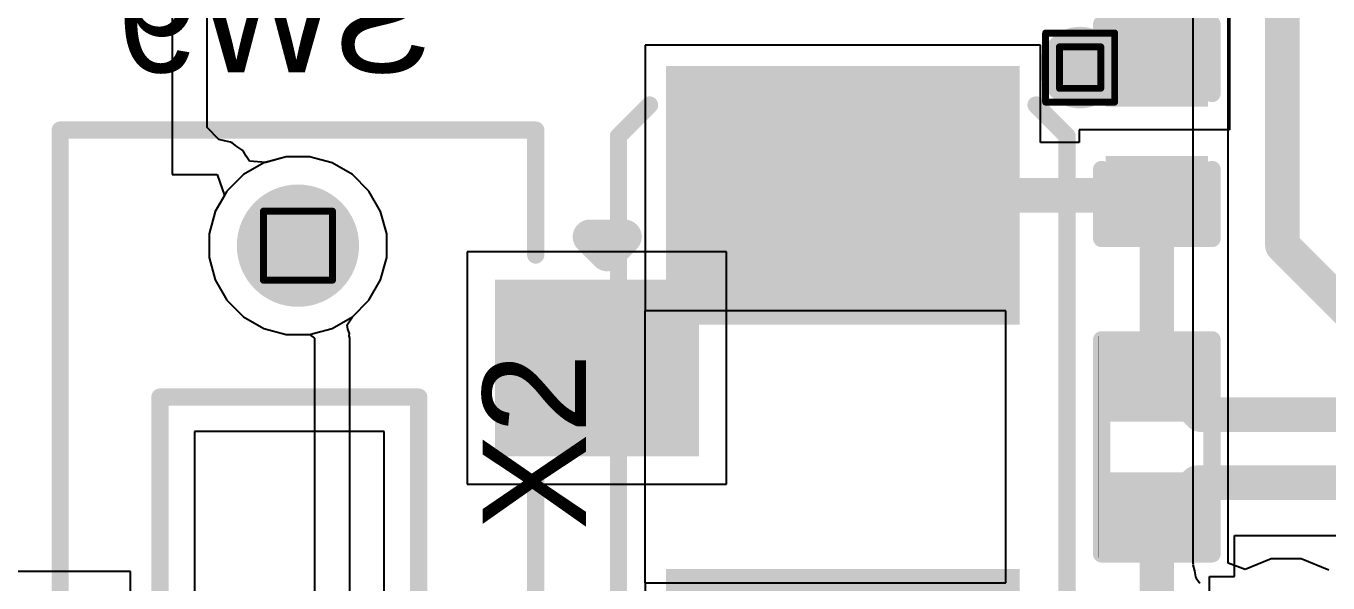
# Model space of a CAD drawing. Header units: inches. Extents: x 0 to 355, y -10 to 78.
# Drawn here: x 22.57 to 32.16, y 18.77 to 22.86 of the extents above; entities that cross this region are included whole.
import ezdxf

# ---------------------------------------------------------------- set-up
doc = ezdxf.new("R2010")
doc.units = ezdxf.units.IN
for name, color, linetype in [('Bottom Layer', 5, 'Continuous'), ('Bottom Overlay', 54, 'Continuous'), ('Bottom Paste', 16, 'Continuous'), ('Bottom Solder', 6, 'Continuous'), ('Drill Drawing', 1, 'Continuous'), ('Pad Holes', 156, 'Continuous'), ('Top Layer', 1, 'Continuous'), ('Top Overlay', 2, 'Continuous'), ('Top Paste', 8, 'Continuous'), ('Top Solder', 216, 'Continuous'), ('Via Holes', 16, 'Continuous')]:
    doc.layers.add(name, color=color, linetype=linetype)
doc.styles.add('Arial', font='', dxfattribs={"height": 0.2})
doc.styles.get('Arial').set_extended_font_data('Arial')

# ---------------------------------------------------------------- blocks, each defined once
blk = doc.blocks.new('SMD5032_2P_15')
at = {"layer": 'Top Layer'}
for points in [[(-2.7, 1.2), (-1, 1.2), (-1, -1.2), (-2.7, -1.2)], [(1, 1.2), (2.7, 1.2), (2.7, -1.2), (1, -1.2)]]:
    blk.add_hatch(color=1, dxfattribs=at).paths.add_polyline_path(points)
at = {"layer": 'Top Paste'}
for points in [[(-2.7, 1.2), (-1, 1.2), (-1, -1.2), (-2.7, -1.2)], [(1, 1.2), (2.7, 1.2), (2.7, -1.2), (1, -1.2)]]:
    blk.add_hatch(color=8, dxfattribs=at).paths.add_polyline_path(points)
at = {"layer": 'Top Solder'}
for points in [[(-2.8016, 1.3016), (-0.8984, 1.3016), (-0.8984, -1.3016), (-2.8016, -1.3016)], [(0.8984, 1.3016), (2.8016, 1.3016), (2.8016, -1.3016), (0.8984, -1.3016)]]:
    blk.add_hatch(color=216, dxfattribs=at).paths.add_polyline_path(points)
at = {"layer": 'Top Overlay'}
for points in [[(-2.286, 1.651, 0.127, 0.127, 0), (-2.5146, 1.4224, 0.127, 0.127, 0)], [(-2.286, 1.651, 0.127, 0.127, 0), (2.286, 1.651, 0.127, 0.127, 0)], [(2.286, 1.651, 0.127, 0.127, 0), (2.5146, 1.4224, 0.127, 0.127, 0)], [(-2.5146, -1.4224, 0.127, 0.127, 0), (-2.286, -1.651, 0.127, 0.127, 0)], [(2.5146, -1.4224, 0.127, 0.127, 0), (2.286, -1.651, 0.127, 0.127, 0)], [(-2.286, -1.651, 0.127, 0.127, 0), (2.286, -1.651, 0.127, 0.127, 0)]]:
    blk.add_lwpolyline(points, format="xyseb", dxfattribs=at)
for points in [[(-2.3178, 1.651, 0.0635, 0.0635, 1), (-2.2542, 1.651, 0.0635, 0.0635, 1)], [(-2.3178, 1.651, 0.0635, 0.0635, 1), (-2.2542, 1.651, 0.0635, 0.0635, 1)], [(2.2543, 1.651, 0.0635, 0.0635, 1), (2.3178, 1.651, 0.0635, 0.0635, 1)], [(2.2542, 1.651, 0.0635, 0.0635, 1), (2.3178, 1.651, 0.0635, 0.0635, 1)], [(-2.5463, 1.4224, 0.0635, 0.0635, 1), (-2.4829, 1.4224, 0.0635, 0.0635, 1)], [(2.4829, 1.4224, 0.0635, 0.0635, 1), (2.5464, 1.4224, 0.0635, 0.0635, 1)], [(-2.5463, -1.4224, 0.0635, 0.0635, 1), (-2.4829, -1.4224, 0.0635, 0.0635, 1)], [(2.4829, -1.4224, 0.0635, 0.0635, 1), (2.5464, -1.4224, 0.0635, 0.0635, 1)], [(-2.3178, -1.651, 0.0635, 0.0635, 1), (-2.2542, -1.651, 0.0635, 0.0635, 1)], [(-2.3178, -1.651, 0.0635, 0.0635, 1), (-2.2542, -1.651, 0.0635, 0.0635, 1)], [(2.2543, -1.651, 0.0635, 0.0635, 1), (2.3178, -1.651, 0.0635, 0.0635, 1)], [(2.2542, -1.651, 0.0635, 0.0635, 1), (2.3178, -1.651, 0.0635, 0.0635, 1)]]:
    blk.add_lwpolyline(points, format="xyseb", close=True, dxfattribs=at)
blk = doc.blocks.new('CL_SB_12B_02T_B_31')
at = {"layer": 'Bottom Layer'}
for points in [[(-3.1, 1.5), (-3.1, 2.9), (-1.9, 2.9), (-1.9, 1.5)], [(3.1, 2.9001), (3.1, 1.5001), (1.9, 1.5001), (1.9, 2.9001)], [(0.6, -1.5001), (0.6, -2.9001), (-0.6, -2.9001), (-0.6, -1.5001)]]:
    blk.add_hatch(color=5, dxfattribs=at).paths.add_polyline_path(points)
at = {"layer": 'Bottom Paste'}
for points in [[(-3.1, 1.5), (-3.1, 2.9), (-1.9, 2.9), (-1.9, 1.5)], [(3.1, 2.9001), (3.1, 1.5001), (1.9, 1.5001), (1.9, 2.9001)], [(0.6, -1.5001), (0.6, -2.9001), (-0.6, -2.9001), (-0.6, -1.5001)]]:
    blk.add_hatch(color=16, dxfattribs=at).paths.add_polyline_path(points)
at = {"layer": 'Bottom Solder'}
for points in [[(-3.1508, 1.4492), (-3.1508, 2.9508), (-1.8492, 2.9508), (-1.8492, 1.4492)], [(3.1508, 2.9509), (3.1508, 1.4493), (1.8492, 1.4493), (1.8492, 2.9509)], [(0.6508, -1.4493), (0.6508, -2.9509), (-0.6508, -2.9509), (-0.6508, -1.4493)]]:
    blk.add_hatch(color=6, dxfattribs=at).paths.add_polyline_path(points)
h = blk.add_hatch(color=6, dxfattribs=at)
edge = h.paths.add_edge_path()
edge.add_arc((-3.4, 0), 0.1016, 0, 360)
h = blk.add_hatch(color=6, dxfattribs=at)
edge = h.paths.add_edge_path()
edge.add_arc((3.4, 0), 0.1016, 0, 360)
at = {"layer": 'Pad Holes'}
h = blk.add_hatch(color=7, dxfattribs=at)
edge = h.paths.add_edge_path()
edge.add_arc((-3.4, 0), 0.45, 0, 360)
h = blk.add_hatch(color=7, dxfattribs=at)
edge = h.paths.add_edge_path()
edge.add_arc((3.4, 0), 0.45, 0, 360)
at = {"layer": 'Top Solder'}
h = blk.add_hatch(color=216, dxfattribs=at)
edge = h.paths.add_edge_path()
edge.add_arc((-3.4, 0), 0.1016, 0, 360)
h = blk.add_hatch(color=216, dxfattribs=at)
edge = h.paths.add_edge_path()
edge.add_arc((3.4, 0), 0.1016, 0, 360)
at = {"layer": 'Bottom Overlay'}
for p, q in [((-2.032, 0.635), (-2.032, -0.762)), ((-0.381, 0.635), (-2.032, 0.635)), ((-0.381, -0.762), (-0.381, 0.635)), ((-2.032, -0.762), (-0.381, -0.762))]:
    blk.add_line(p, q, dxfattribs=at)
for points in [[(-3.3382, 2.2762, 0.254, 0.254, 0), (-3.4652, 2.4032, 0.254, 0.254, 0)], [(-3.4652, 2.1492, 0.254, 0.254, 0), (-3.4652, 2.4032, 0.254, 0.254, 0)], [(-3.4652, 2.1492, 0.254, 0.254, 0), (-3.3382, 2.2762, 0.254, 0.254, 0)], [(-4.25, -1.75, 0.127, 0.127, 0), (-4.25, 1.7501, 0.127, 0.127, 0)], [(-3.331, 1.7501, 0.127, 0.127, 0), (-4.25, 1.7501, 0.127, 0.127, 0)], [(1.6688, 1.7501, 0.127, 0.127, 0), (-1.6687, 1.7501, 0.127, 0.127, 0)], [(4.25, 1.7501, 0.127, 0.127, 0), (3.331, 1.7501, 0.127, 0.127, 0)], [(4.25, -1.75, 0.127, 0.127, 0), (4.25, 1.7501, 0.127, 0.127, 0)], [(-2.286, -1.016, 0.127, 0.127, 0), (-2.286, 0.889, 0.127, 0.127, 0)], [(2.159, 0.889, 0.127, 0.127, 0), (-2.286, 0.889, 0.127, 0.127, 0)], [(2.159, -1.016, 0.127, 0.127, 0), (2.159, 0.889, 0.127, 0.127, 0)], [(2.159, -1.016, 0.127, 0.127, 0), (-2.286, -1.016, 0.127, 0.127, 0)], [(-0.8311, -1.75, 0.127, 0.127, 0), (-4.25, -1.75, 0.127, 0.127, 0)], [(4.25, -1.75, 0.127, 0.127, 0), (0.8312, -1.75, 0.127, 0.127, 0)]]:
    blk.add_lwpolyline(points, format="xyseb", dxfattribs=at)
for points in [[(-3.5287, 2.4032, 0.127, 0.127, 1), (-3.4017, 2.4032, 0.127, 0.127, 1)], [(-3.5287, 2.4032, 0.127, 0.127, 1), (-3.4017, 2.4032, 0.127, 0.127, 1)], [(-3.4017, 2.2762, 0.127, 0.127, 1), (-3.2747, 2.2762, 0.127, 0.127, 1)], [(-3.4017, 2.2762, 0.127, 0.127, 1), (-3.2747, 2.2762, 0.127, 0.127, 1)], [(-3.5287, 2.1492, 0.127, 0.127, 1), (-3.4017, 2.1492, 0.127, 0.127, 1)], [(-3.5287, 2.1492, 0.127, 0.127, 1), (-3.4017, 2.1492, 0.127, 0.127, 1)], [(-4.2818, 1.7501, 0.0635, 0.0635, 1), (-4.2183, 1.7501, 0.0635, 0.0635, 1)], [(-4.2818, 1.7501, 0.0635, 0.0635, 1), (-4.2183, 1.7501, 0.0635, 0.0635, 1)], [(-3.3628, 1.7501, 0.0635, 0.0635, 1), (-3.2993, 1.7501, 0.0635, 0.0635, 1)], [(-1.7005, 1.7501, 0.0635, 0.0635, 1), (-1.637, 1.7501, 0.0635, 0.0635, 1)], [(1.637, 1.7501, 0.0635, 0.0635, 1), (1.7005, 1.7501, 0.0635, 0.0635, 1)], [(3.2993, 1.7501, 0.0635, 0.0635, 1), (3.3628, 1.7501, 0.0635, 0.0635, 1)], [(4.2182, 1.7501, 0.0635, 0.0635, 1), (4.2817, 1.7501, 0.0635, 0.0635, 1)], [(4.2182, 1.7501, 0.0635, 0.0635, 1), (4.2817, 1.7501, 0.0635, 0.0635, 1)], [(-2.3178, 0.889, 0.0635, 0.0635, 1), (-2.2542, 0.889, 0.0635, 0.0635, 1)], [(-2.3178, 0.889, 0.0635, 0.0635, 1), (-2.2542, 0.889, 0.0635, 0.0635, 1)], [(2.1273, 0.889, 0.0635, 0.0635, 1), (2.1907, 0.889, 0.0635, 0.0635, 1)], [(2.1273, 0.889, 0.0635, 0.0635, 1), (2.1907, 0.889, 0.0635, 0.0635, 1)], [(-2.3178, -1.016, 0.0635, 0.0635, 1), (-2.2542, -1.016, 0.0635, 0.0635, 1)], [(-2.3178, -1.016, 0.0635, 0.0635, 1), (-2.2542, -1.016, 0.0635, 0.0635, 1)], [(2.1273, -1.016, 0.0635, 0.0635, 1), (2.1907, -1.016, 0.0635, 0.0635, 1)], [(2.1273, -1.016, 0.0635, 0.0635, 1), (2.1907, -1.016, 0.0635, 0.0635, 1)], [(-4.2818, -1.75, 0.0635, 0.0635, 1), (-4.2183, -1.75, 0.0635, 0.0635, 1)], [(-4.2818, -1.75, 0.0635, 0.0635, 1), (-4.2183, -1.75, 0.0635, 0.0635, 1)], [(-0.8629, -1.75, 0.0635, 0.0635, 1), (-0.7994, -1.75, 0.0635, 0.0635, 1)], [(0.7994, -1.75, 0.0635, 0.0635, 1), (0.8629, -1.75, 0.0635, 0.0635, 1)], [(4.2182, -1.75, 0.0635, 0.0635, 1), (4.2817, -1.75, 0.0635, 0.0635, 1)], [(4.2182, -1.75, 0.0635, 0.0635, 1), (4.2817, -1.75, 0.0635, 0.0635, 1)]]:
    blk.add_lwpolyline(points, format="xyseb", close=True, dxfattribs=at)
blk = doc.blocks.new('R___0402_46')
at = {"layer": 'Top Layer'}
for points in [[(-0.6985, -0.3175), (-0.6985, 0.3175), (-0.2413, 0.3175), (-0.2413, -0.3175)], [(0.2413, -0.3175), (0.2413, 0.3175), (0.6985, 0.3175), (0.6985, -0.3175)]]:
    blk.add_hatch(color=1, dxfattribs=at).paths.add_polyline_path(points)
at = {"layer": 'Top Paste'}
for points in [[(-0.6985, -0.3175), (-0.6985, 0.3175), (-0.2413, 0.3175), (-0.2413, -0.3175)], [(0.2413, -0.3175), (0.2413, 0.3175), (0.6985, 0.3175), (0.6985, -0.3175)]]:
    blk.add_hatch(color=8, dxfattribs=at).paths.add_polyline_path(points)
at = {"layer": 'Top Solder'}
for points in [[(-0.7535, -0.3725), (-0.7535, 0.3725), (-0.1863, 0.3725), (-0.1863, -0.3725)], [(0.1863, -0.3725), (0.1863, 0.3725), (0.7535, 0.3725), (0.7535, -0.3725)]]:
    blk.add_hatch(color=216, dxfattribs=at).paths.add_polyline_path(points)
at = {"layer": 'Top Overlay'}
for points in [[(-0.7874, -0.4064, 0.127, 0.127, 0), (-0.7874, 0.4064, 0.127, 0.127, 0)], [(0.7874, 0.4064, 0.127, 0.127, 0), (-0.7874, 0.4064, 0.127, 0.127, 0)], [(0.7874, -0.4064, 0.127, 0.127, 0), (0.7874, 0.4064, 0.127, 0.127, 0)], [(0.7874, -0.4064, 0.127, 0.127, 0), (-0.7874, -0.4064, 0.127, 0.127, 0)], [(0.8128, -0.4318, 0.00323, 0.00323, 0), (-0.8128, -0.4318, 0.00323, 0.00323, 0)]]:
    blk.add_lwpolyline(points, format="xyseb", dxfattribs=at)
for points in [[(-0.8191, 0.4064, 0.0635, 0.0635, 1), (-0.7556, 0.4064, 0.0635, 0.0635, 1)], [(-0.8191, 0.4064, 0.0635, 0.0635, 1), (-0.7556, 0.4064, 0.0635, 0.0635, 1)], [(0.7556, 0.4064, 0.0635, 0.0635, 1), (0.8191, 0.4064, 0.0635, 0.0635, 1)], [(0.7556, 0.4064, 0.0635, 0.0635, 1), (0.8191, 0.4064, 0.0635, 0.0635, 1)], [(-0.8191, -0.4064, 0.0635, 0.0635, 1), (-0.7556, -0.4064, 0.0635, 0.0635, 1)], [(-0.8191, -0.4064, 0.0635, 0.0635, 1), (-0.7556, -0.4064, 0.0635, 0.0635, 1)], [(0.7556, -0.4064, 0.0635, 0.0635, 1), (0.8191, -0.4064, 0.0635, 0.0635, 1)], [(0.7556, -0.4064, 0.0635, 0.0635, 1), (0.8191, -0.4064, 0.0635, 0.0635, 1)], [(-0.8136, -0.4318, 0.00161, 0.00161, 1), (-0.812, -0.4318, 0.00161, 0.00161, 1)], [(0.812, -0.4318, 0.00161, 0.00161, 1), (0.8136, -0.4318, 0.00161, 0.00161, 1)]]:
    blk.add_lwpolyline(points, format="xyseb", close=True, dxfattribs=at)
blk = doc.blocks.new('C___0402_82')
at = {"layer": 'Top Layer'}
for points in [[(-0.6985, -0.3175), (-0.6985, 0.3175), (-0.2413, 0.3175), (-0.2413, -0.3175)], [(0.2413, -0.3175), (0.2413, 0.3175), (0.6985, 0.3175), (0.6985, -0.3175)]]:
    blk.add_hatch(color=1, dxfattribs=at).paths.add_polyline_path(points)
at = {"layer": 'Top Paste'}
for points in [[(-0.6985, -0.3175), (-0.6985, 0.3175), (-0.2413, 0.3175), (-0.2413, -0.3175)], [(0.2413, -0.3175), (0.2413, 0.3175), (0.6985, 0.3175), (0.6985, -0.3175)]]:
    blk.add_hatch(color=8, dxfattribs=at).paths.add_polyline_path(points)
at = {"layer": 'Top Solder'}
for points in [[(-0.7585, -0.3775), (-0.7585, 0.3775), (-0.1813, 0.3775), (-0.1813, -0.3775)], [(0.1813, -0.3775), (0.1813, 0.3775), (0.7585, 0.3775), (0.7585, -0.3775)]]:
    blk.add_hatch(color=216, dxfattribs=at).paths.add_polyline_path(points)
at = {"layer": 'Top Overlay'}
for points in [[(-0.2794, 0.4064, 0.127, 0.127, 0), (-0.7874, 0.4064, 0.127, 0.127, 0)], [(-0.7874, -0.4064, 0.127, 0.127, 0), (-0.7874, 0.4064, 0.127, 0.127, 0)], [(0.7874, 0.4064, 0.127, 0.127, 0), (0.2794, 0.4064, 0.127, 0.127, 0)], [(0.7874, -0.4064, 0.127, 0.127, 0), (0.7874, 0.4064, 0.127, 0.127, 0)], [(-0.2794, -0.4064, 0.127, 0.127, 0), (-0.7874, -0.4064, 0.127, 0.127, 0)], [(0.7874, -0.4064, 0.127, 0.127, 0), (0.2794, -0.4064, 0.127, 0.127, 0)]]:
    blk.add_lwpolyline(points, format="xyseb", dxfattribs=at)
for points in [[(-0.8191, 0.4064, 0.0635, 0.0635, 1), (-0.7556, 0.4064, 0.0635, 0.0635, 1)], [(-0.8191, 0.4064, 0.0635, 0.0635, 1), (-0.7556, 0.4064, 0.0635, 0.0635, 1)], [(-0.3111, 0.4064, 0.0635, 0.0635, 1), (-0.2477, 0.4064, 0.0635, 0.0635, 1)], [(0.2477, 0.4064, 0.0635, 0.0635, 1), (0.3111, 0.4064, 0.0635, 0.0635, 1)], [(0.7556, 0.4064, 0.0635, 0.0635, 1), (0.8191, 0.4064, 0.0635, 0.0635, 1)], [(0.7556, 0.4064, 0.0635, 0.0635, 1), (0.8191, 0.4064, 0.0635, 0.0635, 1)], [(-0.8191, -0.4064, 0.0635, 0.0635, 1), (-0.7556, -0.4064, 0.0635, 0.0635, 1)], [(-0.8191, -0.4064, 0.0635, 0.0635, 1), (-0.7556, -0.4064, 0.0635, 0.0635, 1)], [(-0.3111, -0.4064, 0.0635, 0.0635, 1), (-0.2477, -0.4064, 0.0635, 0.0635, 1)], [(0.2477, -0.4064, 0.0635, 0.0635, 1), (0.3111, -0.4064, 0.0635, 0.0635, 1)], [(0.7556, -0.4064, 0.0635, 0.0635, 1), (0.8191, -0.4064, 0.0635, 0.0635, 1)], [(0.7556, -0.4064, 0.0635, 0.0635, 1), (0.8191, -0.4064, 0.0635, 0.0635, 1)]]:
    blk.add_lwpolyline(points, format="xyseb", close=True, dxfattribs=at)

msp = doc.modelspace()

# ---------------------------------------------------------------- hatches: boundary and pattern name
at = {"layer": 'Bottom Layer'}
h = msp.add_hatch(color=5, dxfattribs=at)
edge = h.paths.add_edge_path()
edge.add_arc((30.3309, 22.5571), 0.3, 0, 360)
at = {"layer": 'Top Layer'}
h = msp.add_hatch(color=1, dxfattribs=at)
edge = h.paths.add_edge_path()
edge.add_arc((30.3309, 22.5571), 0.3, 0, 360)
at = {"layer": 'Via Holes'}
h = msp.add_hatch(color=7, dxfattribs=at)
edge = h.paths.add_edge_path()
edge.add_arc((30.3309, 22.5571), 0.15, 0, 360)

# ---------------------------------------------------------------- linework, layer by layer
at = {"layer": 'Bottom Layer'}
for p, q in [((23.6474, 24.2199), (23.6474, 21.7698)), ((23.9064, 22.1174), (23.9064, 24.2199)), ((31.4198, 18.911), (31.4198, 23.5842)), ((31.1608, 23.4769), (31.1608, 18.911)), ((23.9906, 22.0285), (23.9064, 22.1174)), ((24.034, 22.0177), (23.9906, 22.0285)), ((24.0778, 22.009), (24.034, 22.0177)), ((24.0828, 22.0057), (24.0778, 22.009)), ((24.0887, 22.0042), (24.0828, 22.0057)), ((24.1247, 21.9777), (24.0887, 22.0042)), ((24.1618, 21.9529), (24.1247, 21.9777)), ((24.1651, 21.9479), (24.1618, 21.9529)), ((24.17, 21.9443), (24.1651, 21.9479)), ((24.1931, 21.906), (24.17, 21.9443)), ((24.2179, 21.8689), (24.1931, 21.906)), ((24.3382, 21.8601), (24.2179, 21.8689)), ((24.4881, 21.9002), (24.3382, 21.8601)), ((24.66, 21.9002), (24.4881, 21.9002)), ((24.8261, 21.8557), (24.66, 21.9002)), ((24.975, 21.7698), (24.8261, 21.8557)), ((23.6474, 21.7698), (23.9787, 21.7698)), ((23.9787, 21.7698), (24.0337, 21.6174)), ((25.0966, 21.6482), (24.975, 21.7698)), ((24.0337, 21.6174), (23.9655, 21.4993)), ((25.1825, 21.4993), (25.0966, 21.6482)), ((23.9655, 21.4993), (23.921, 21.3332)), ((25.227, 21.3332), (25.1825, 21.4993)), ((23.921, 21.3332), (23.921, 21.1613)), ((25.227, 21.1613), (25.227, 21.3332)), ((27.728, 21.2012), (25.82, 21.2012)), ((25.82, 21.2012), (25.82, 19.4932)), ((27.728, 19.4932), (27.728, 21.2012)), ((23.921, 21.1613), (23.9655, 20.9952)), ((25.1825, 20.9952), (25.227, 21.1613)), ((23.9655, 20.9952), (24.0515, 20.8463)), ((25.0966, 20.8463), (25.1825, 20.9952)), ((24.0515, 20.8463), (24.1731, 20.7247)), ((24.975, 20.7247), (25.0966, 20.8463)), ((24.1731, 20.7247), (24.322, 20.6387)), ((24.9354, 20.6656), (24.975, 20.7247)), ((24.322, 20.6387), (24.4881, 20.5942)), ((24.942, 20.6324), (24.9354, 20.6656)), ((24.9529, 20.6003), (24.942, 20.6324)), ((24.4881, 20.5942), (24.66, 20.5942)), ((24.66, 20.5942), (24.6961, 20.5665)), ((24.6961, 20.5665), (24.6961, 17.367)), ((24.9517, 20.5833), (24.9529, 20.6003)), ((24.9551, 20.5665), (24.9517, 20.5833)), ((24.9551, 17.626), (24.9551, 20.5665)), ((25.82, 19.4932), (27.728, 19.4932)), ((31.1608, 18.911), (31.1619, 18.9054)), ((31.1619, 18.9054), (31.1611, 18.8998)), ((31.1611, 18.8998), (31.1718, 18.856)), ((31.5468, 18.8648), (31.4198, 18.911)), ((31.7379, 18.9439), (31.5468, 18.8648)), ((31.9583, 18.9439), (31.7379, 18.9439)), ((32.1619, 18.8596), (31.9583, 18.9439)), ((23.3426, 18.85), (21.6916, 18.85)), ((23.3426, 18.4722), (23.3426, 18.85)), ((31.1718, 18.856), (31.1805, 18.8119)), ((31.1805, 18.8119), (31.1837, 18.8072)), ((31.1837, 18.8072), (31.1851, 18.8016)), ((31.1851, 18.8016), (31.2117, 18.7653))]:
    msp.add_line(p, q, dxfattribs=at)
at = {"layer": 'Drill Drawing'}
for points in [[(30.0769, 22.8111, 0.0508, 0.0508, 0), (30.5849, 22.8111, 0.0508, 0.0508, 0)], [(30.0769, 22.3031, 0.0508, 0.0508, 0), (30.0769, 22.8111, 0.0508, 0.0508, 0)], [(30.5849, 22.3031, 0.0508, 0.0508, 0), (30.5849, 22.8111, 0.0508, 0.0508, 0)], [(30.1785, 22.7095, 0.0508, 0.0508, 0), (30.4833, 22.7095, 0.0508, 0.0508, 0)], [(30.1785, 22.4047, 0.0508, 0.0508, 0), (30.1785, 22.7095, 0.0508, 0.0508, 0)], [(30.4833, 22.4047, 0.0508, 0.0508, 0), (30.4833, 22.7095, 0.0508, 0.0508, 0)], [(30.1785, 22.4047, 0.0508, 0.0508, 0), (30.4833, 22.4047, 0.0508, 0.0508, 0)], [(30.0769, 22.3031, 0.0508, 0.0508, 0), (30.5849, 22.3031, 0.0508, 0.0508, 0)], [(24.32, 21.5012, 0.0508, 0.0508, 0), (24.828, 21.5012, 0.0508, 0.0508, 0)], [(24.32, 20.9932, 0.0508, 0.0508, 0), (24.32, 21.5012, 0.0508, 0.0508, 0)], [(24.828, 20.9932, 0.0508, 0.0508, 0), (24.828, 21.5012, 0.0508, 0.0508, 0)], [(24.32, 20.9932, 0.0508, 0.0508, 0), (24.828, 20.9932, 0.0508, 0.0508, 0)]]:
    msp.add_lwpolyline(points, format="xyseb", dxfattribs=at)
for points in [[(30.0642, 22.8111, 0.0254, 0.0254, 1), (30.0896, 22.8111, 0.0254, 0.0254, 1)], [(30.0642, 22.8111, 0.0254, 0.0254, 1), (30.0896, 22.8111, 0.0254, 0.0254, 1)], [(30.5722, 22.8111, 0.0254, 0.0254, 1), (30.5976, 22.8111, 0.0254, 0.0254, 1)], [(30.5722, 22.8111, 0.0254, 0.0254, 1), (30.5976, 22.8111, 0.0254, 0.0254, 1)], [(30.1658, 22.7095, 0.0254, 0.0254, 1), (30.1912, 22.7095, 0.0254, 0.0254, 1)], [(30.1658, 22.7095, 0.0254, 0.0254, 1), (30.1912, 22.7095, 0.0254, 0.0254, 1)], [(30.4706, 22.7095, 0.0254, 0.0254, 1), (30.496, 22.7095, 0.0254, 0.0254, 1)], [(30.4706, 22.7095, 0.0254, 0.0254, 1), (30.496, 22.7095, 0.0254, 0.0254, 1)], [(30.1658, 22.4047, 0.0254, 0.0254, 1), (30.1912, 22.4047, 0.0254, 0.0254, 1)], [(30.1658, 22.4047, 0.0254, 0.0254, 1), (30.1912, 22.4047, 0.0254, 0.0254, 1)], [(30.4706, 22.4047, 0.0254, 0.0254, 1), (30.496, 22.4047, 0.0254, 0.0254, 1)], [(30.4706, 22.4047, 0.0254, 0.0254, 1), (30.496, 22.4047, 0.0254, 0.0254, 1)], [(30.0642, 22.3031, 0.0254, 0.0254, 1), (30.0896, 22.3031, 0.0254, 0.0254, 1)], [(30.0642, 22.3031, 0.0254, 0.0254, 1), (30.0896, 22.3031, 0.0254, 0.0254, 1)], [(30.5722, 22.3031, 0.0254, 0.0254, 1), (30.5976, 22.3031, 0.0254, 0.0254, 1)], [(30.5722, 22.3031, 0.0254, 0.0254, 1), (30.5976, 22.3031, 0.0254, 0.0254, 1)], [(24.3073, 21.5012, 0.0254, 0.0254, 1), (24.3327, 21.5012, 0.0254, 0.0254, 1)], [(24.3073, 21.5012, 0.0254, 0.0254, 1), (24.3327, 21.5012, 0.0254, 0.0254, 1)], [(24.8153, 21.5012, 0.0254, 0.0254, 1), (24.8407, 21.5012, 0.0254, 0.0254, 1)], [(24.8153, 21.5012, 0.0254, 0.0254, 1), (24.8407, 21.5012, 0.0254, 0.0254, 1)], [(24.3073, 20.9932, 0.0254, 0.0254, 1), (24.3327, 20.9932, 0.0254, 0.0254, 1)], [(24.3073, 20.9932, 0.0254, 0.0254, 1), (24.3327, 20.9932, 0.0254, 0.0254, 1)], [(24.8153, 20.9932, 0.0254, 0.0254, 1), (24.8407, 20.9932, 0.0254, 0.0254, 1)], [(24.8153, 20.9932, 0.0254, 0.0254, 1), (24.8407, 20.9932, 0.0254, 0.0254, 1)]]:
    msp.add_lwpolyline(points, format="xyseb", close=True, dxfattribs=at)
at = {"layer": 'Top Layer'}
for p, q in [((31.4313, 23.7265), (31.4313, 22.0999)), ((30.0382, 22.7213), (27.1302, 22.7213)), ((27.1302, 22.7213), (27.1302, 20.7673)), ((30.0382, 22.0058), (30.0382, 22.7213)), ((31.4313, 22.0999), (30.3241, 22.0999)), ((30.3241, 22.0999), (30.3241, 22.0058)), ((30.3241, 22.0058), (30.0382, 22.0058)), ((24.322, 21.8557), (24.1731, 21.7698)), ((24.4881, 21.9002), (24.322, 21.8557)), ((24.66, 21.9002), (24.4881, 21.9002)), ((24.8261, 21.8557), (24.66, 21.9002)), ((24.975, 21.7698), (24.8261, 21.8557)), ((24.1731, 21.7698), (24.0515, 21.6482)), ((25.0966, 21.6482), (24.975, 21.7698)), ((24.0515, 21.6482), (23.9655, 21.4993)), ((25.1825, 21.4993), (25.0966, 21.6482)), ((23.9655, 21.4993), (23.921, 21.3332)), ((25.227, 21.3332), (25.1825, 21.4993)), ((23.921, 21.3332), (23.921, 21.1613)), ((25.227, 21.1613), (25.227, 21.3332)), ((23.921, 21.1613), (23.9655, 20.9952)), ((25.1825, 20.9952), (25.227, 21.1613)), ((23.9655, 20.9952), (24.0515, 20.8463)), ((25.0966, 20.8463), (25.1825, 20.9952)), ((24.0515, 20.8463), (24.1731, 20.7247)), ((24.975, 20.7247), (25.0966, 20.8463)), ((24.1731, 20.7247), (24.322, 20.6387)), ((24.8261, 20.6387), (24.975, 20.7247)), ((29.7842, 20.7673), (27.1272, 20.7673)), ((27.1272, 20.7673), (27.1272, 18.7673)), ((27.1302, 20.7673), (27.1272, 20.7673)), ((27.1272, 20.7673), (27.1272, 18.7673)), ((29.7842, 18.7673), (29.7842, 20.7673)), ((24.322, 20.6387), (24.4881, 20.5942)), ((24.66, 20.5942), (24.8261, 20.6387)), ((24.4881, 20.5942), (24.66, 20.5942)), ((31.4671, 18.8148), (31.4671, 19.115)), ((31.4671, 19.115), (34.4811, 19.115)), ((31.2841, 18.3999), (31.2841, 18.8148)), ((31.2841, 18.8148), (31.4671, 18.8148)), ((27.1272, 18.7673), (29.7842, 18.7673)), ((27.1272, 18.7673), (27.1302, 18.7673)), ((27.1302, 18.7673), (27.1302, 16.8133))]:
    msp.add_line(p, q, dxfattribs=at)
for points in [[(31.8198, 21.2495, 0.254, 0.254, 0), (31.8198, 23.8874, 0.254, 0.254, 0)], [(30.3309, 22.5571, 0.254, 0.254, 0), (30.8956, 22.5571, 0.254, 0.254, 0)], [(28.5842, 21.6173, 0.254, 0.254, 0), (30.8956, 21.6173, 0.254, 0.254, 0)], [(30.8956, 20.2372, 0.254, 0.254, 0), (30.8956, 21.6173, 0.254, 0.254, 0)], [(31.8198, 21.2495, 0.254, 0.254, 0), (32.5657, 20.5035, 0.254, 0.254, 0)], [(30.8956, 20.2372, 0.254, 0.254, 0), (30.9845, 20.2372, 0.254, 0.254, 0)], [(30.9845, 20.2372, 0.254, 0.254, 0), (31.2182, 20.0035, 0.254, 0.254, 0)], [(31.2182, 20.0035, 0.254, 0.254, 0), (35.3451, 20.0035, 0.254, 0.254, 0)], [(30.9845, 19.2974, 0.254, 0.254, 0), (31.1906, 19.5035, 0.254, 0.254, 0)], [(31.1906, 19.5035, 0.254, 0.254, 0), (35.3451, 19.5035, 0.254, 0.254, 0)], [(30.8956, 19.2974, 0.254, 0.254, 0), (30.9845, 19.2974, 0.254, 0.254, 0)], [(30.8956, 17.9173, 0.254, 0.254, 0), (30.8956, 19.2974, 0.254, 0.254, 0)]]:
    msp.add_lwpolyline(points, format="xyseb", dxfattribs=at)
for points in [[(30.2674, 22.5571, 0.127, 0.127, 1), (30.3944, 22.5571, 0.127, 0.127, 1)], [(30.8321, 22.5571, 0.127, 0.127, 1), (30.9591, 22.5571, 0.127, 0.127, 1)], [(28.5207, 21.6173, 0.127, 0.127, 1), (28.6477, 21.6173, 0.127, 0.127, 1)], [(30.8321, 21.6173, 0.127, 0.127, 1), (30.9591, 21.6173, 0.127, 0.127, 1)], [(30.8321, 21.6173, 0.127, 0.127, 1), (30.9591, 21.6173, 0.127, 0.127, 1)], [(31.7563, 21.2495, 0.127, 0.127, 1), (31.8833, 21.2495, 0.127, 0.127, 1)], [(31.7563, 21.2495, 0.127, 0.127, 1), (31.8833, 21.2495, 0.127, 0.127, 1)], [(30.8321, 20.2372, 0.127, 0.127, 1), (30.9591, 20.2372, 0.127, 0.127, 1)], [(30.8321, 20.2372, 0.127, 0.127, 1), (30.9591, 20.2372, 0.127, 0.127, 1)], [(30.921, 20.2372, 0.127, 0.127, 1), (31.048, 20.2372, 0.127, 0.127, 1)], [(30.921, 20.2372, 0.127, 0.127, 1), (31.048, 20.2372, 0.127, 0.127, 1)], [(31.1547, 20.0035, 0.127, 0.127, 1), (31.2817, 20.0035, 0.127, 0.127, 1)], [(31.1547, 20.0035, 0.127, 0.127, 1), (31.2817, 20.0035, 0.127, 0.127, 1)], [(31.1271, 19.5035, 0.127, 0.127, 1), (31.2541, 19.5035, 0.127, 0.127, 1)], [(31.1271, 19.5035, 0.127, 0.127, 1), (31.2541, 19.5035, 0.127, 0.127, 1)], [(30.8321, 19.2974, 0.127, 0.127, 1), (30.9591, 19.2974, 0.127, 0.127, 1)], [(30.8321, 19.2974, 0.127, 0.127, 1), (30.9591, 19.2974, 0.127, 0.127, 1)], [(30.921, 19.2974, 0.127, 0.127, 1), (31.048, 19.2974, 0.127, 0.127, 1)], [(30.921, 19.2974, 0.127, 0.127, 1), (31.048, 19.2974, 0.127, 0.127, 1)]]:
    msp.add_lwpolyline(points, format="xyseb", close=True, dxfattribs=at)

# ---------------------------------------------------------------- block references
for name, p, rotation in [('C___0402_82', (30.8956, 22.0872), 270), ('SMD5032_2P_15', (28.5842, 19.7673), 90), ('CL_SB_12B_02T_B_31', (24.574, 17.8472), 270), ('R___0402_46', (30.8956, 19.7673), 270)]:
    msp.add_blockref(name, p, dxfattribs=dict(rotation=rotation))

# ---------------------------------------------------------------- texts
at = {"layer": 'Bottom Overlay', "style": 'Arial', "text_generation_flag": 2}
msp.add_text('SW9', height=0.762, dxfattribs=at).set_placement((25.5549, 22.5218))
at = {"layer": 'Top Overlay', "style": 'Arial'}
msp.add_text('X2', height=0.762, rotation=90, dxfattribs=at).set_placement((26.6953, 19.155))

doc.saveas('drawing.dxf')
